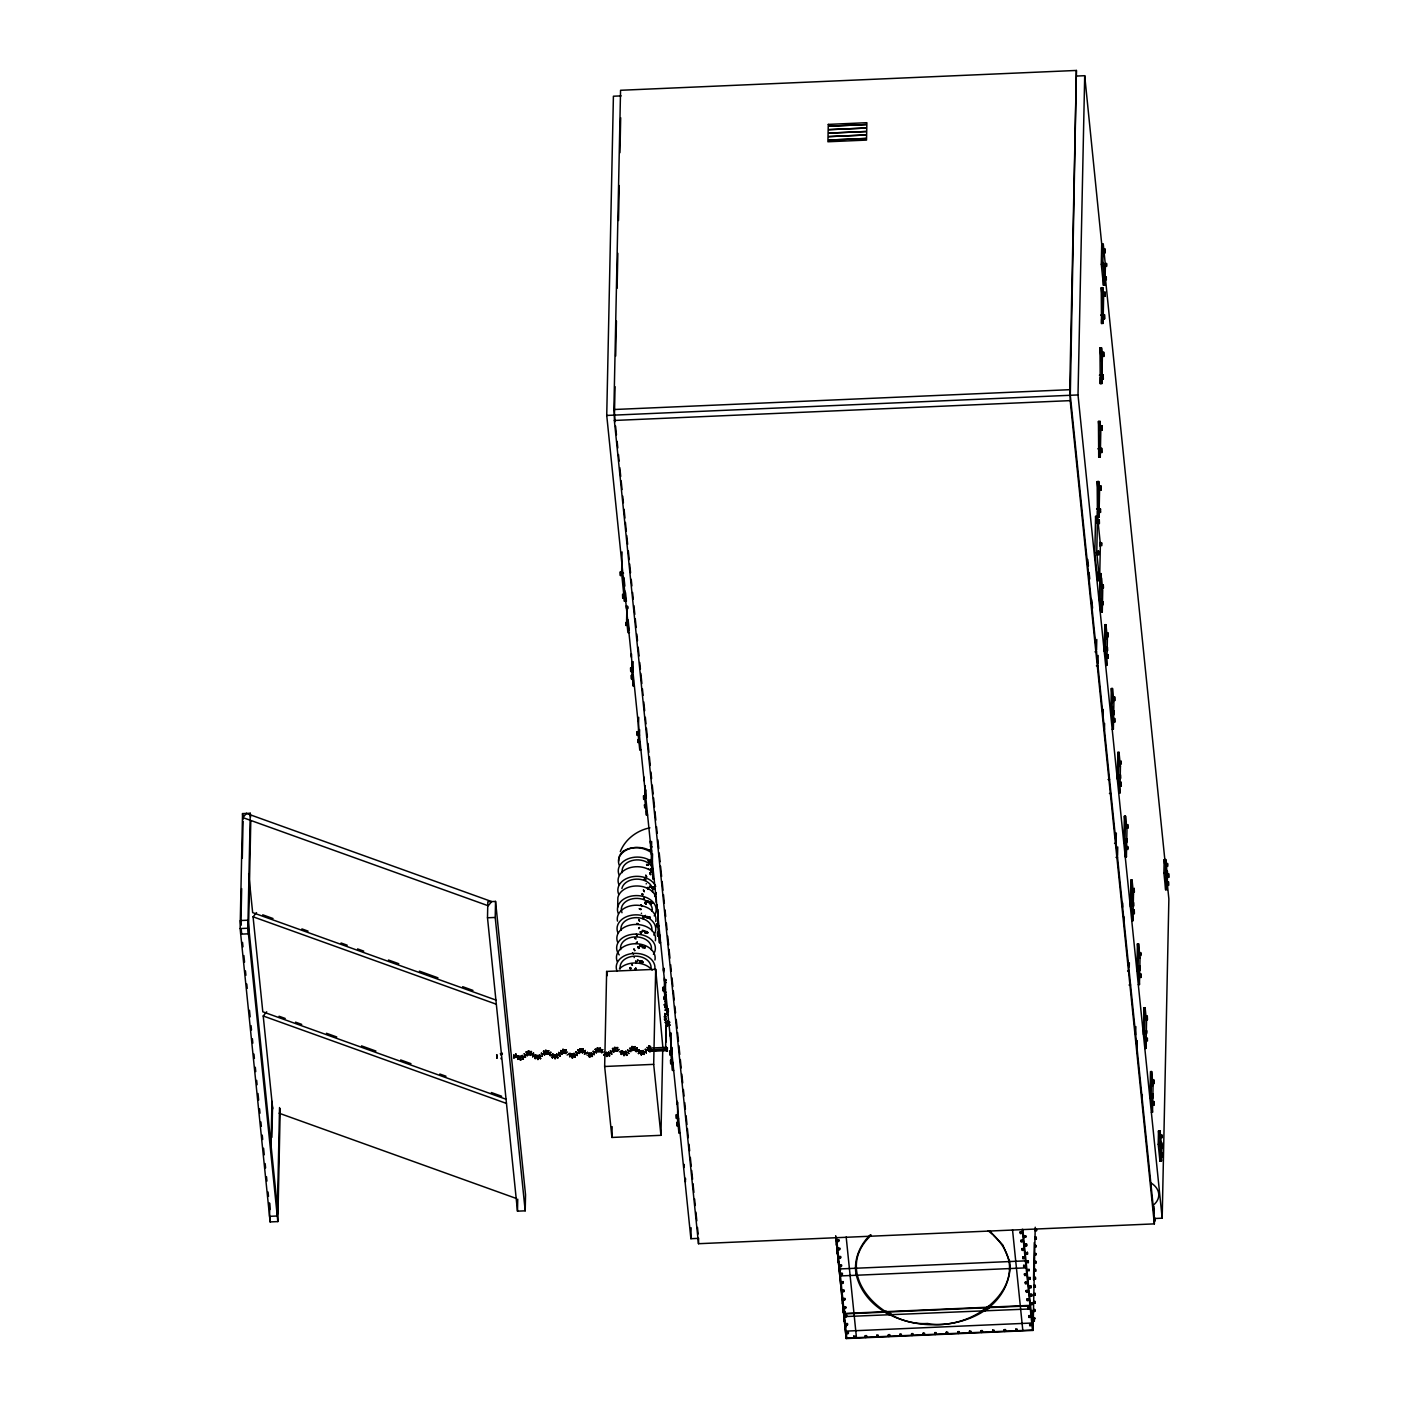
<?xml version="1.0" encoding="UTF-8"?>
<svg xmlns="http://www.w3.org/2000/svg" width="1409" height="1409" viewBox="0 0 1409 1409"><rect width="100%" height="100%" fill="white"/><g stroke="black" fill="none" stroke-linecap="round" stroke-linejoin="round"><path stroke-width="1.5" d="M622.038 573.216C621.792 571.103 621.968 577.038 621.933 572.67M624.328 596.729L624.257 595.338M627.428 625.032L627.269 622.355L627.375 623.5M627.586 606.557L627.692 608.776M645.287 798.11L645.216 796.701M1099.002 487.127L1099.267 489.716M1101.803 353.448L1101.838 354.733M1101.75 602.858C1101.503 600.463 1101.75 606.504 1101.662 602.312M1103.634 251.612L1103.546 250.009M1104.991 264.17C1105.079 268.626 1104.621 260.859 1105.079 264.522M1138.56 968.793L1138.472 967.19M1161.315 1145.993L1161.315 1146.979M1167.004 884.253L1166.899 882.65M855.932 1273.384C853.731 1259.065 860.142 1244.517 870.445 1234.724M993.204 1235.024C1040.159 1278.844 975.909 1332.632 927.457 1323.474C883.531 1326.679 829.69 1273.93 871.238 1235.147M1010.235 1266.339C1005.92 1341.738 872.206 1344.151 855.967 1273.701M666.105 1023.022L668.025 1022.934L666.105 1023.022L665.629 1048.243L667.549 1048.155L665.858 1048.631M666.017 1042.061L666.334 1025.259L668.253 1025.171L666.334 1025.259M280.215 1108.795L277.837 1221.585L270.123 1221.92L240.129 928.566L242.542 813.592L250.256 813.257L250.643 816.973M240.798 929.817L240.71 934.149L248.424 933.815L250.784 821.007M240.886 925.466L241.661 888.586M242.295 858.222L243.07 821.341M277.837 1221.585L247.861 928.232L250.256 813.257M269.823 1203.321L269.559 1216.337L277.274 1216.002L279.546 1107.544M271.004 1146.926L271.955 1101.362M270.123 1221.92L270.211 1217.587M271.902 1137.327L272.536 1106.963M487.496 917.787L487.831 901.76L495.545 901.408L525.539 1194.779L525.205 1210.824L517.49 1211.159L487.496 917.787L495.211 917.453L495.545 901.408M517.49 1211.159L517.737 1199.129M1166.846 879.251L1168.871 898.942L1162.178 1218.186L1154.464 1218.521L1154.341 1223.875L698.494 1243.707L698.617 1238.352L690.886 1238.705L606.733 415.444L613.408 96.217L621.14 95.882M615.117 421.678L613.884 409.526L620.559 90.282L1076.406 70.45L1070.188 400.632L1154.341 1223.875M698.494 1243.707L614.342 420.463L615.046 386.682M615.68 356.072L616.42 321.093M617.107 288.299L617.829 253.303M618.516 220.508L619.255 185.53M619.942 152.718L620.682 117.74M662.706 1051.079L660.944 1135.319L611.911 1137.45L604.655 1066.49L604.884 1055.693M604.972 1051.361L606.645 971.435L655.678 969.304L662.794 1046.746M625.526 592.625L626.406 601.256L624.469 601.326L621.616 573.287L622.056 551.941M611.911 1137.45L612.14 1126.654M617.67 907.29L617.882 897.656A19.356 13.984 1.2 0 1 639.915 886.155A19.356 13.984 1.2 0 1 656.136 902.253M624.469 601.326L624.698 590.653M629.436 632.5L627.903 632.571L626.618 619.995L626.882 607.138M634.385 685.901L633.222 685.954L631.796 671.987L632.007 661.702M633.169 661.649L632.94 671.934L631.796 671.987M633.222 685.954L633.346 679.79M640.901 749.747L639.739 749.799L638.312 735.833L638.7 717.322M639.598 729.615L639.475 735.78L638.312 735.833M639.739 749.799L639.915 741.574M647.576 814.983L646.414 815.036L644.706 798.269L644.952 785.94M646.027 789.991L645.868 798.234L644.706 798.269M646.414 815.036L646.502 810.932M654.093 878.829L652.948 878.881L651.222 862.114L651.663 841.543M652.561 853.836L652.385 862.061L651.222 862.114M652.948 878.881L653.072 872.717M660.944 1135.319L653.688 1064.359L655.678 969.304M660.627 942.674L659.465 942.727L657.756 925.96L658.109 909.51M659.465 942.727L659.641 934.502M664.22 970.502L664.255 968.353M667.162 1006.519L665.999 1006.572L664.291 989.805L664.502 979.519M665.664 979.466L665.435 989.752L664.291 989.805M673.678 1070.364L672.516 1070.417L670.807 1053.65L671.248 1033.079M672.093 1047.433L671.97 1053.597L670.807 1053.65M672.516 1070.417L672.692 1062.175M680.071 1132.801L678.909 1132.854L677.482 1118.887L677.817 1102.437M678.909 1132.854L678.997 1128.75M690.886 1238.705L691.114 1227.767M844.66 1316.587L1030.314 1308.943M1035.228 1227.239L1033.079 1330.413L846.193 1338.55L835.907 1237.454M1032.885 1310.335L1032.462 1330.026L1022.177 1229.335M1033.519 1279.742L1034.294 1242.562M1154.816 1217.975L1154.746 1221.321L1069.73 389.694L1076.406 70.45M1162.178 1218.186L1078.008 394.943L1084.701 75.699L1076.987 76.033M1094.828 552.68L1095.586 516.399L1097.523 516.328L1100.376 544.367L1099.619 580.649L1097.699 580.737L1094.828 552.68L1096.766 552.61L1097.593 511.009M1101.292 264.293L1101.715 244.233L1103.265 244.18L1105.396 265.121L1104.991 285.182L1103.441 285.252L1101.292 264.293L1102.842 264.223L1103.265 244.18M1097.893 496.267L1098.034 489.962L1099.584 489.892L1099.002 517.262L1097.452 517.332L1097.171 481.579L1098.721 481.508L1099.372 487.796M1099.302 429.798L1100.834 429.727L1100.27 457.115L1098.721 457.168L1098.439 421.414L1099.989 421.344L1100.411 425.536M1100.746 360.475L1100.834 356.266L1102.384 356.213L1101.803 383.583L1100.253 383.653L1099.971 347.882L1101.521 347.829L1101.944 352.021M1102.102 296.119L1103.634 296.049L1103.071 323.418L1101.521 323.489L1101.239 287.735L1102.789 287.665L1103.212 291.857M1098.721 457.168L1098.809 452.958M1100.253 383.653L1100.394 377.33M1101.521 323.489L1101.609 319.279M1099.002 517.262L1098.721 481.508M1100.27 457.115L1099.989 421.344M1101.803 383.583L1101.521 347.829M1103.071 323.418L1102.789 287.665M1103.441 285.252L1103.652 275.231M1097.699 580.737L1097.875 572.195M1096.554 649.708L1096.783 639.422M1097.981 663.674L1098.157 655.449M1099.443 599.424L1099.883 577.989L1101.433 577.919L1102.719 590.494L1102.278 611.929L1100.728 611.999L1099.443 599.424L1100.993 599.353L1101.433 577.919M1100.728 611.999L1100.957 601.273M1103.036 715.613L1103.177 709.432M1104.797 624.698L1104.233 651.434L1105.396 651.381L1105.959 624.645L1104.797 624.698L1105.607 632.676M1104.48 729.58L1104.603 723.398M1105.66 665.4L1106.822 665.347L1107.386 638.612L1105.959 624.645M1111.331 688.525L1110.768 715.279L1111.93 715.226L1112.476 688.49L1111.331 688.525L1112.758 702.51M1112.406 718.96L1112.67 706.613M1112.194 729.246L1113.357 729.193L1113.903 702.457L1112.476 688.49M1117.848 752.371L1117.284 779.107L1118.447 779.071L1119.01 752.318L1117.848 752.371L1118.253 756.369M1116.139 841.243L1116.315 833.001M1117.566 855.21L1117.742 846.985M1118.711 793.091L1119.873 793.038L1120.437 766.302L1119.01 752.318M1124.382 816.216L1123.818 842.952L1124.981 842.899L1125.527 816.163L1124.382 816.216L1125.192 824.195M1122.621 907.132L1122.709 903.028M1125.368 850.754L1125.245 856.919L1126.407 856.883L1126.971 830.13L1125.527 816.163M1124.047 921.099L1124.135 916.995M1129.243 966.856L1129.331 962.752M1130.899 880.061L1130.353 906.797L1131.497 906.744L1132.061 880.009L1130.899 880.061L1132.114 904.314M1131.779 920.764L1132.924 920.711L1133.488 893.975L1132.061 880.009M1135.672 1034.822L1135.848 1026.597M1137.433 943.907L1136.869 970.642L1138.032 970.59L1138.595 943.854L1137.433 943.907L1138.049 949.895M1137.098 1048.789L1137.274 1040.564M1138.296 984.609L1139.458 984.556L1140.022 957.821L1138.595 943.854M1142.206 1098.668L1142.294 1094.546M1143.967 1007.752L1143.404 1034.488L1144.548 1034.435L1145.112 1007.699L1143.967 1007.752L1144.777 1015.73M1145.006 1040.229L1144.83 1048.455L1145.993 1048.402L1146.539 1021.666L1145.112 1007.699M1151.083 1098.28L1151.646 1071.544L1150.484 1071.597L1149.92 1098.333L1151.083 1098.28L1152.509 1112.247L1151.347 1112.3M1152.509 1112.247L1153.073 1085.511L1151.646 1071.544M1153.883 1212.938L1154.024 1206.421M1154.182 1213.272L1154.288 1208.94M1158.216 1144.337L1158.497 1130.969L1160.047 1130.899L1161.756 1147.666L1161.474 1161.034L1159.942 1161.104L1158.216 1144.337L1159.766 1144.267L1160.047 1130.899M1163.904 872.964L1164.186 859.596L1165.736 859.525L1167.445 876.292L1167.163 889.66L1165.613 889.731L1163.904 872.964L1165.454 872.893L1165.736 859.525M1159.942 1161.104L1160.171 1149.638M1165.613 889.731L1165.859 878.265M585.492 1052.787L584.964 1053.633M632.94 676.003L633.152 678.504M651.645 860.335L651.663 861.621M652.578 869.159L652.666 871.414M672.163 1060.695L672.252 1062.932M677.852 1115.47L678.064 1117.865M1103.212 263.254L1103.406 265.755M1103.071 293.072L1103.088 294.587M1100.27 426.751L1100.288 428.266M1097.664 520.766L1097.77 522.898M1099.319 574.432L1099.425 576.563M1105.783 647.841L1105.977 650.359M1106.699 657.351L1106.558 654.674L1106.752 657.897M1118.887 775.672L1118.94 778.49M1126.284 848.887L1126.231 847.496M1139.176 974.605L1139.317 976.86L1139.176 975.715M1145.693 1016.893L1145.781 1019.13M1145.711 1038.451L1145.852 1040.599M1151.47 1094.74L1151.664 1097.259M1166.071 865.848L1166.036 864.439M1160.241 1135.249L1160.452 1137.767M649.549 1047.979L649.655 1049.899L666.668 1048.895L666.58 1047.345L649.602 1048.085M664.643 1049.564L649.76 1051.008M666.88 1050.603L649.901 1051.343M666.58 1047.345L666.633 1049.159M666.809 1049.582L666.862 1051.396M500.952 1058.775L501.34 1057.683M638.7 732.31L638.911 734.811M658.197 924.075L658.39 926.576M671.283 1051.766L671.353 1054.725M1104.638 277.221L1104.726 279.458M1101.979 585.668L1102.067 588.134L1101.979 585.07M1106.541 633.839L1106.629 636.075M1033.449 1311.268C1033.378 1315.795 1033.695 1306.583 1033.59 1311.11M1126.108 825.375L1126.214 827.611M1132.026 905.371L1131.991 903.785M1165.754 871.907L1165.859 874.144M1151.611 1096.889L1151.488 1094.036M1161.157 1153.901L1161.368 1156.402M1161.245 1156.137L1161.175 1153.178M518.706 1057.86L517.772 1059.374L517.808 1058.247M520.097 1058.952L520.414 1060.255L520.661 1058.388M635.582 968.74L635.794 967.807L635.6 969.727M535.068 1057.419L535.015 1058.529L535.966 1057.049M668.06 1011.239L668.201 1010.288M554.406 1055.2L554.635 1056.486L554.97 1054.654M554.635 1057.437L554.864 1058.723L555.199 1056.873M581.406 1051.378L580.561 1052.664L580.931 1050.762M583.467 1051.66L582.621 1052.946L582.991 1051.061M569.588 1055.764L569.8 1057.032L570.169 1055.218M622.091 575.048L621.845 574.115M624.381 597.522L624.187 594.299L624.346 595.672M626.301 605.782L626.459 608.459M631.479 657.475L631.391 653.811L631.338 656.101M632.958 675.298L633.028 678.24M638.013 721.32L637.907 717.657L638.048 719.03M638.717 731.588L638.788 734.547M639.668 742.349L639.439 741.433M644.072 780.692L643.983 777.028L643.931 779.318M644.987 789.639L644.899 785.958L644.846 788.247M645.34 798.885L645.146 795.662L645.287 797.054M644.688 807.903L644.512 804.68L644.653 806.054M646.062 804.609L646.027 806.899M650.606 844.537L650.518 840.874L650.465 843.163M651.522 853.484L651.416 849.803L651.381 852.093M650.306 862.801L650.113 859.578L650.253 860.969M651.68 859.508L651.627 861.797M652.596 868.455L652.79 871.678M657.122 908.382L657.034 904.701L657.175 906.093M658.038 917.329L657.95 913.648L657.897 915.938M658.214 923.353L658.285 926.312M659.306 935.523L659.077 934.59M663.657 972.228L663.569 968.547L663.516 970.836M664.572 981.175L664.379 977.952M664.925 990.421L664.678 989.488M670.191 1036.073L670.226 1033.783M671.089 1045.002L671.001 1041.339L670.948 1043.629M672.181 1059.973L672.357 1063.196M677.165 1104.374L677.218 1102.085M677.888 1114.642L677.958 1117.601M684.122 1167.497L683.929 1164.274L684.069 1165.666M1103.687 252.387L1103.511 249.164L1103.652 250.555M1103.229 262.532L1103.3 265.491M1104.885 266.142L1104.92 263.853M1105.114 266.354L1104.744 264.769M1104.656 276.516L1104.832 279.722M1103.106 292.121L1103.317 295.872M1102.736 318.98L1102.631 314.683L1102.648 317.483M1101.838 352.268L1102.067 356.037M1101.486 379.127L1101.38 374.847L1101.539 376.45M1100.306 425.8L1100.517 429.551M1099.936 452.659L1099.83 448.361L1099.777 451.039M1099.038 485.964L1098.985 488.641M1097.699 519.956L1097.787 523.62M1097.135 554.829L1097.047 551.148L1097.188 552.539M1099.337 573.622L1099.302 575.911M1101.803 604.391L1101.591 603.616M1106.558 633.134L1106.734 636.357M1105.801 647.136L1105.871 650.095M1126.126 824.652L1126.319 827.876M1126.337 849.433L1126.143 846.21L1126.284 847.584M1132.096 905.723L1131.903 902.5L1132.043 903.891M1138.613 969.568L1138.437 966.345L1138.578 967.736M1139.194 973.901L1139.3 977.564L1139.159 976.19M1165.947 863.171L1166.141 866.394M1165.771 871.185L1165.736 873.474M1145.711 1016.188L1145.904 1019.411M1145.728 1037.729L1145.922 1040.952M1160.259 1134.544L1160.329 1137.503M1161.756 1146.169L1161.65 1142.505L1161.615 1144.795M567.105 1055.077L568.179 1054.319M634.755 968.758L636.163 969.251M604.496 1054.319L603.933 1055.147L605.007 1053.738M647.189 1049.564L647.753 1050.286M648.122 1048.613L647.559 1047.891M606.416 1055.147L606.539 1056.38L606.997 1054.601M546.886 1052.875L545.987 1054.108L546.463 1052.241M623.447 1052.136L623.535 1053.351L624.028 1051.59M623.676 1054.372L623.764 1055.588L624.257 1053.826M501.076 1055.094L500.406 1053.527L501.023 1054.566M642.786 947.729L642.31 945.879L642.345 947.482L644.512 947.359M650.676 874.284L650.271 873.492M667.126 1023.304L667.179 1024.836M667.214 1024.59L667.672 1020.821L666.95 1022.599M645.34 916.924L645.428 915.374L644.67 917.153M647.753 917.805L648.704 918.245L648.792 916.695M668.183 1010.746L668.553 1011.098M651.486 847.179L650.571 845.787L651.486 847.179L650.571 846.915L650.482 845.999L651.909 846.809M620.295 851.6C625.173 839.306 637.027 830.341 649.901 827.823M629.946 1050.216L630.809 1051.713L630.915 1050.498M630.897 1049.177L630.334 1048.525M629.013 1053.509L627.886 1052.206L628.625 1053.545M556.678 1056.944L557.594 1056.539L556.978 1057.86M665.664 996.867L665.717 999.087M590.952 1053.298L591.903 1052.946L591.199 1054.231M610.643 1052.858L611.735 1054.161L610.555 1052.805M612.704 1050.867L613.866 1052.065M535.42 1057.613L535.35 1058.723L535.631 1056.856M550.426 1055.059L550.285 1055.905M648.545 869.106L648.827 868.966M646.132 883.848L646.414 883.725M650.007 886.684L649.426 887.353M641.324 913.349L641.571 913.208M644.917 916.326L645.163 916.202M617.846 1050.321L616.737 1051.149L617.899 1049.635M634.103 957.592L634.332 957.451M637.907 960.462L637.308 961.132M619.52 1051.695L619.414 1051.907M576.158 1054.126L577.214 1055.482L576.034 1054.126M583.291 1051.959L582.199 1052.734L583.414 1051.273M585.457 1053.456L584.365 1054.231L585.563 1052.77M506.025 1099.231L262.796 1011.803L253.074 916.801L256.544 912.609M272.712 1108.83L263.219 1015.995L266.688 1011.803M619.291 1049.458L619.185 1049.67M560.958 1052.822L561.698 1054.408L561.927 1053.122M604.267 1052.1L604.214 1052.329M651.539 853.678L651.451 854.558M548.735 1053.597L547.678 1054.337L548.911 1052.91M587.236 1055.147L587.218 1055.411M543.715 1053.474L544.42 1055.077L544.684 1053.773M567.457 1051.977L567.51 1052.259M569.993 1056.257L570.486 1055.394M664.044 1005.04L665.629 1004.599M650.571 1048.895L648.633 1048.983L650.518 1049.018M524.43 1056.028L525.557 1057.384L524.254 1056.098M641.94 894.275L642.856 894.046M634.755 938.5L635.67 938.288M647.471 1049.353L648.457 1050.709M648.228 1048.472L646.854 1047.468L647.929 1047.627M630.228 1050.004L630.475 1050.955M630.968 1049.124L629.594 1048.137L630.686 1048.261M612.968 1050.656L613.531 1052.382L613.672 1051.149M615.733 1048.525L614.342 1047.521L615.451 1047.644M614.993 1049.388L614.623 1050.621L615.786 1050.85M615.962 1050.744L614.852 1050.621L615.398 1049.3M578.095 1052.312L579.258 1053.509L578.5 1051.959M580.508 1050.815L581.424 1052.206M581.195 1049.969L579.839 1048.965L580.966 1049.089M561.258 1052.611L561.98 1054.196L561.61 1053.351M668.271 1022.194L669.627 1022.106M544.015 1053.263L544.702 1054.865L544.367 1054.002M546.023 1052.276L546.428 1054.091L546.692 1052.787M641.799 893.975L642.803 895.138L642.715 894.222M634.631 938.2L636.023 939.046M666.404 1009.83L665.207 1010.288L666.721 1009.179M666.175 1022.053L664.978 1022.529L666.492 1021.402M516.645 1057.437L515.289 1056.415L516.627 1056.468M634.666 1048.631L634.473 1050.55M615.557 1048.613L614.518 1047.415L615.68 1047.662M617.6 1048.754L616.578 1047.556L617.723 1047.803M617.441 1049.441L616.666 1050.744L617.829 1050.991M643.208 930.345L642.169 931.631M598.156 1050.022L597.856 1051.924M600.216 1050.233L599.406 1051.537L600.551 1051.801M580.984 1050.092L580.032 1048.86L581.177 1049.141M648.052 900.827L647.013 902.112M623.306 851.23C631.426 845.858 642.293 846.791 650.306 851.899M565.766 1051.871L564.886 1053.139L565.995 1053.439M646.608 916.678L648.087 916.872L647.171 918.228M648.739 916.977L650.218 917.171L648.616 917.928M548.524 1052.699L547.625 1053.932L548.717 1054.267M664.766 1015.889L665.981 1016.999M664.995 1003.648L666.087 1004.018M666.686 1009.601L665.101 1010.024L666.844 1009.425M666.087 980.136L665.207 980.435M665.752 982.337L665.435 982.672M665.858 992.359L664.273 992.799L665.999 992.2M665.524 994.56L664.502 995.036L666.087 994.595M666.122 995.089L665.823 995.423M652.931 887.388L653.547 888.709L652.561 888.269M668.588 1022.001L669.786 1022.37M667.901 1008.58L667.179 1010.359M650.571 1051.378L648.862 1051.22L650.799 1051.132M664.819 1016.805L664.52 1017.139M665.77 1018.901L664.749 1019.359M666.598 1021.666L665.594 1022.124M635.142 1048.807L634.561 1050.286M617.67 1047.398L617.036 1048.86M600.657 1050.445L599.97 1051.889M856.32 1275.656L857.271 1275.55M1008.58 1261.249L1009.531 1261.143L1010.218 1266.18M566.154 1052.083L565.396 1053.509M1100.658 315.105L1102.208 315.035M1099.407 375.27L1100.94 375.199M613.884 409.526L1069.73 389.694M606.733 415.444L1078.008 394.943M614.342 420.463L1070.188 400.632M1097.858 448.802L1099.407 448.731M1096.607 508.948L1098.139 508.878M621.616 573.287L623.535 573.199M626.618 619.995L628.15 619.942L629.224 630.404M1106.224 638.664L1107.386 638.612M1094.969 651.839L1096.519 651.768M1096.396 665.805L1097.946 665.735M1119.274 766.337L1120.437 766.302M1108.02 779.512L1109.57 779.441M1109.447 793.478L1110.996 793.426M1114.554 843.357L1116.104 843.287M1115.981 857.324L1117.531 857.253M240.129 928.566L247.861 928.232M1132.325 894.028L1133.488 893.975M657.756 925.96L658.919 925.907M1138.859 957.873L1140.022 957.821M1127.605 971.048L1129.155 970.977M1129.032 985.014L1130.582 984.944M604.655 1066.49L653.688 1064.359M1151.91 1085.564L1153.073 1085.511M677.482 1118.887L678.645 1118.834M839.746 1268.945L1025.4 1260.861M840.451 1275.938L1026.104 1267.853M844.29 1313.47L1029.944 1305.386M1029.997 1305.844L844.343 1313.91L844.414 1310.529M846.087 1331.118L1031.758 1323.033M846.193 1338.127L1033.079 1329.99M522.123 1057.912L523.426 1059.216L522.492 1058.564M573.886 1055.834L575.171 1057.19L574.15 1056.503M1009.372 1268.945L1010.341 1268.945M855.51 1267.853L856.478 1267.853M590.917 1052.893L592.185 1054.267L591.146 1053.58M594.175 1054.83C593.154 1051.907 594.263 1055.588 594.034 1054.038M591.146 1055.13L592.414 1056.503L591.375 1055.817M642.927 1052.999L644.142 1054.46L643.05 1053.685M664.608 1016.153L665.805 1016.523M664.854 992.359L665.788 992.57M665.083 994.578L666.017 994.807M665.259 1001.764L666.193 1001.993M664.854 1006.819L665.418 1007.118M665.101 980.118L666.017 980.347M665.33 982.355L665.876 982.654M668.289 1008.914L667.214 1010.13M652.966 887.124L654.163 888.269L652.596 888.762A15.481 11.202 1.2 0 1 652.526 892.161M665.541 1019.271L664.255 1019.13M649.144 916.625L650.342 917.787L648.774 918.245M647.77 918.281L649.073 916.889M644.389 946.161L644.899 948.028L642.927 947.341M262.726 914.828L273.029 918.527M301.896 928.901L308.078 931.138M341.048 942.991L347.23 945.21M357.551 948.909L363.733 951.128M388.461 960.022L398.765 963.721M419.389 971.136L437.935 977.811M462.663 986.687L472.966 990.404M495.88 1000.038L252.651 912.609L248.671 873.756M253.074 916.801L496.303 1004.23M279.052 1016.241L285.234 1018.46M295.538 1022.159L301.72 1024.396M326.465 1033.273L336.769 1036.989M361.497 1045.883L375.921 1051.061M400.667 1059.955L410.97 1063.654M439.819 1074.028L446.019 1076.247M491.354 1092.556L501.674 1096.255M263.219 1015.995L506.447 1103.423M279.123 1113.216L516.152 1198.407M519.956 1056.186L520.925 1057.314L520.062 1057.754M522.422 1057.666L523.391 1058.793L522.528 1059.233M520.185 1058.423L520.89 1060.22L519.939 1059.092M539.7 1056.979L540.351 1058.793L539.418 1057.648M554.741 1056.873L555.34 1058.723L554.424 1057.543M502.308 1053.104L502.273 1054.372M574.256 1055.588L575.136 1056.785L574.203 1057.173M591.533 1054.883L592.379 1056.098L591.428 1056.468M608.811 1054.179L609.252 1056.063L608.441 1054.83M665.823 1004.952L664.255 1004.652M623.835 1053.773L624.205 1055.658L623.43 1054.39M647.048 916.343L647.101 917.946M643.367 1052.77L644.107 1054.038L643.103 1054.355M667.69 1022.441L666.334 1022.547L667.162 1023.938M669.134 1023.903L669.962 1025.294L668.606 1025.4M665.858 1001.781L664.766 1001.412L665.981 1002.539M598.438 1050.603L597.31 1050.48L598.261 1051.854M546.463 1050.55L545.318 1050.445L546.199 1051.854M988.202 1230.761L992.412 1234.284M989.787 1230.99L1002.803 1245.01L1009.531 1261.143M520.432 1056.151L519.762 1057.648M518.371 1057.683L517.684 1059.181M644.776 946.144L645.322 947.676L643.843 947.482M645.498 1049.899L645.445 1050.057M645.727 1052.118L645.674 1052.294M604.69 1053.545L603.897 1054.989M524.624 1056.75L525.081 1056.556M541.849 1056.098C542.888 1055.957 541.408 1056.204 542.324 1055.922M576.316 1054.795L577.32 1055.482L576.792 1054.654M610.766 1053.492L611.823 1054.214L611.259 1053.404M546.657 1050.638L545.565 1050.304L545.759 1051.889M669.592 1023.973L669.645 1025.505L668.447 1025.118M516.434 1056.169L515.412 1057.49M650.553 886.525L649.567 886.085L649.514 887.635M648.14 901.284L647.171 900.827L647.083 902.394M627.692 608.212L627.533 606.099M627.34 624.856L627.181 622.725M643.297 930.803L642.345 930.345L642.24 931.913M638.453 960.322L637.52 959.864L637.414 961.414M649.778 1050.216L649.848 1052.03M1113.145 721.355L1113.092 719.206L1113.216 720.686M1118.922 777.768L1118.852 774.827L1118.993 776.2M1139.229 953.189L1139.317 954.509M1160.135 1143.421L1160.171 1145.517M671.318 1053.862L671.265 1051.044L671.406 1052.417M1106.629 264.452C1106.118 260.031 1106.963 269.788 1106.452 265.368M1167.656 864.474C1167.128 860.054 1167.973 869.811 1167.462 865.39M1106.347 277.82C1105.836 273.399 1106.681 283.156 1106.171 278.735M1084.701 75.699L1102.578 252.616M1104.18 266.195L1165.278 863.911M1167.004 883.196L1166.863 881.805L1166.811 884.095M1164.186 859.596L1164.609 863.787M1165.454 872.893L1167.163 889.66M1102.842 264.223L1104.991 285.182M1101.239 287.735L1101.873 294.023M1099.971 347.882L1100.834 356.266M1098.439 421.414L1099.073 427.702M1100.552 510.058C1099.953 504.898 1100.94 516.293 1100.341 511.115M1097.171 481.579L1098.034 489.962M1098.738 510.146L1098.58 508.526L1098.509 511.203M1101.697 543.733C1101.186 539.312 1102.032 549.07 1101.503 544.631M1161.967 1135.865C1161.456 1131.427 1162.284 1141.202 1161.773 1136.764M1163.059 1146.486C1162.531 1142.047 1163.376 1151.822 1162.865 1147.384M1121.317 762.128C1120.789 757.707 1121.634 767.465 1121.124 763.044M1140.885 953.664C1140.374 949.226 1141.22 959.001 1140.709 954.562M1160.241 1143.949L1160.1 1142.576L1160.188 1146.239M1158.497 1130.969L1158.92 1135.161M1095.586 516.399L1096.255 522.88M1159.766 1144.267L1161.474 1161.034M1113.216 698.353L1113.075 696.979L1113.18 700.643L1113.075 697.649L1113.216 699.128M1132.801 889.889L1132.66 888.498L1132.748 892.179L1132.66 889.185L1132.783 890.664M1127.077 839.975C1126.566 835.555 1127.411 845.312 1126.883 840.891M1127.852 847.531C1127.341 843.093 1128.186 852.868 1127.658 848.429M1146.662 1031.511C1146.151 1027.091 1146.996 1036.848 1146.468 1032.41M1147.437 1039.049C1146.908 1034.629 1147.754 1044.386 1147.243 1039.965M1099.883 577.989L1100.746 586.373M1096.766 552.61L1099.619 580.649M1100.993 599.353L1102.278 611.929M1113.233 719.911L1113.092 718.52L1113.18 722.201M1105.396 651.381L1106.822 665.347M1111.93 715.226L1113.357 729.193M1118.447 779.071L1119.873 793.038M1124.981 842.899L1126.407 856.883M1131.497 906.744L1132.924 920.711M1138.032 970.59L1139.458 984.556M1144.548 1034.435L1145.993 1048.402M1087.766 559.496L1088.435 565.978M1089.087 572.441L1089.756 578.923M1091.728 599.758L1092.574 608.142M1022.793 1229.317L1033.079 1330.413M1012.525 1229.758L1022.811 1330.431M846.175 1236.996L856.461 1337.687M836.523 1237.419L846.809 1338.092M835.678 1235.693L846.193 1338.55M615.574 426.064L616.455 434.817M617.124 441.387L617.811 447.956M618.481 454.526L619.15 461.095M619.819 467.665L620.717 476.418M621.158 480.804L622.056 489.557M622.725 496.127L623.394 502.696M624.064 509.265L624.962 518.019M625.42 522.404L626.318 531.158M626.758 535.543L627.657 544.297M628.326 550.866L629.224 559.62M629.664 564.005L630.563 572.759M631.232 579.328L631.901 585.897M632.571 592.467L633.257 599.036M633.927 605.606L634.825 614.359M635.265 618.727L636.163 627.498M636.833 634.068L637.502 640.637M638.171 647.207L639.07 655.96M639.739 662.529L640.408 669.099M640.866 673.467L641.888 683.576M642.434 688.807L643.103 695.359M643.772 701.929L644.67 710.7M645.34 717.269L646.009 723.839M646.449 728.206L647.347 736.96M648.017 743.424L648.915 752.3M649.373 756.668L650.253 765.439M650.94 771.991L651.61 778.561M652.279 785.13L653.177 793.901M653.582 797.881L654.516 807.04M654.956 811.408L655.854 820.161M656.524 826.731L657.193 833.3M657.88 839.87L658.76 848.641M659.218 853.009L660.116 861.762M660.557 866.148L661.614 876.398M662.124 881.47L663.023 890.224M663.463 894.609L664.361 903.363M665.03 909.932L665.7 916.502M666.387 923.071L667.056 929.764M667.707 936.052L668.623 944.963M669.064 949.349L669.962 958.102M670.631 964.672L671.3 971.241M671.97 977.811L672.868 986.564M673.326 990.95L674.224 999.897M674.876 1006.273L675.563 1012.842M676.232 1019.411L677.13 1028.165M677.57 1032.55L678.469 1041.304M678.909 1045.689L679.807 1054.443M680.336 1059.55L681.181 1067.934M681.815 1074.151L682.713 1082.905M683.383 1089.474L684.069 1096.043M684.739 1102.613L685.408 1109.182M686.077 1115.752L686.976 1124.505M687.381 1128.486L688.314 1137.644M688.983 1144.214L689.653 1150.783M690.322 1157.353L691.22 1166.106M691.678 1170.492L692.576 1179.245M693.017 1183.63L693.915 1192.384M694.584 1198.953L695.253 1205.523M695.923 1212.092L696.821 1220.846M697.49 1227.415L698.159 1233.985M623.976 577.514L624.856 586.144M685.496 1179.632L685.355 1178.241L685.443 1181.922M665.788 997.519L665.647 996.145L665.735 999.809M638.066 740.588C637.555 736.167 638.4 745.925 637.872 741.486M656.788 924.815C656.277 920.376 657.105 930.134 656.594 925.713M664.22 997.59C663.709 993.169 664.555 1002.926 664.044 998.505M606.645 971.435L607.085 975.732M495.211 917.453L525.205 1210.824M242.542 813.592L243.105 819.175M278.013 1213.572L248.019 920.2L240.305 920.535L240.745 924.92M241.203 929.288L241.643 933.674M242.542 942.427L242.982 946.813M243.88 955.566L244.55 962.136M245.448 970.889L245.906 975.275M246.786 984.028L247.244 988.414M249.481 1010.306L250.15 1016.875M251.049 1025.629L251.489 1029.997M252.387 1038.768L252.827 1043.136M253.955 1054.091L254.395 1058.458M255.293 1067.229L255.751 1071.597M256.649 1080.351L257.09 1084.736M257.988 1093.49L258.657 1100.059M259.555 1108.813L259.996 1113.198M260.894 1121.951L261.334 1126.337M262.233 1135.09L262.69 1139.476M263.571 1148.229L264.258 1154.799M265.139 1163.552L265.596 1167.938M266.495 1176.691L266.935 1181.059M268.062 1192.014L268.503 1196.4M269.172 1202.951L269.841 1209.521M1161.403 1146.204L1161.439 1148.846L1161.492 1146.539M1034.664 1318.419C1034.47 1315.548 1034.787 1321.272 1034.541 1318.384M842.652 1303.431C842.476 1300.542 842.776 1306.266 842.529 1303.378M840.944 1286.664C840.68 1283.775 841.067 1289.499 840.821 1286.611M839.218 1269.896C838.971 1267.008 839.359 1272.732 839.112 1269.861M1098.562 510.991L1098.562 509.318L1098.544 510.639M1097.171 553.015C1096.889 549.704 1097.329 556.414 1097.012 552.962M1161.474 1147.032L1161.456 1148.124L1161.245 1145.623M1112.441 712.848C1112.406 716.248 1112.353 709.396 1112.3 712.795M1167.18 875.165L1167.128 877.455L1166.934 874.232M676.972 1101.169L677.024 1103M669.997 1032.85L670.05 1034.682M1036.496 1230.198C1036.496 1232.981 1036.39 1227.362 1036.39 1230.145M1036.161 1246.243C1036.143 1249.026 1036.055 1243.407 1036.055 1246.19M1036.002 1254.257C1035.985 1257.039 1035.897 1251.421 1035.879 1254.221M1035.351 1230.251C1035.333 1233.034 1035.245 1227.415 1035.228 1230.198M1034.505 1270.354C1034.488 1273.137 1034.4 1267.519 1034.382 1270.302M1033.995 1294.413C1033.942 1297.196 1033.977 1291.595 1033.889 1294.378M1029.222 1270.055C1029.204 1272.838 1029.116 1267.219 1029.098 1270.002M1028.059 1270.108C1028.006 1272.873 1028.024 1267.272 1027.936 1270.055M1026.351 1253.341C1026.333 1256.124 1026.245 1250.505 1026.228 1253.288M1025.787 1236.521C1025.734 1239.304 1025.752 1233.703 1025.664 1236.486M845.523 1326.662C845.47 1329.444 845.488 1323.826 845.4 1326.609M845.224 1328.564C845.206 1331.364 845.118 1325.746 845.101 1328.528M844.66 1311.761C844.607 1314.544 844.643 1308.943 844.555 1311.709M513.669 1054.672L513.809 1055.024M497.042 1058L496.919 1057.648M619.326 865.373A19.356 13.984 1.2 0 1 627.234 849.627A19.356 13.984 1.2 0 1 650.482 850.983M618.727 860.969A19.409 13.843 9.2 0 1 623.306 851.23M619.115 875.007A19.356 13.984 1.2 0 1 626.142 859.684A19.356 13.984 1.2 0 1 648.527 859.631M622.302 872.594A15.481 11.202 1.2 0 1 634.173 860.124A15.481 11.202 1.2 0 1 652.42 867.926M656.347 892.619A19.356 13.984 1.2 0 1 654.621 896.6M618.71 894.257A19.356 13.984 1.2 0 1 631.531 876.891A19.356 13.984 1.2 0 1 655.713 886.402M618.921 884.623A19.356 13.984 1.2 0 1 626.846 868.877A19.356 13.984 1.2 0 1 650.077 870.234M621.897 888.498A15.481 11.202 1.2 0 1 636.075 879.146A15.481 11.202 1.2 0 1 652.015 887.177M618.304 913.508A19.356 13.984 1.2 0 1 638.277 895.648A19.356 13.984 1.2 0 1 654.234 915.85M622.003 912.733A15.481 11.202 1.2 0 1 628.115 900.228A15.481 11.202 1.2 0 1 646.484 900.932M648.175 902.095A15.481 11.202 1.2 0 1 652.12 911.412M617.899 932.758A19.356 13.984 1.2 0 1 637.872 914.899A19.356 13.984 1.2 0 1 653.829 935.1M617.477 921.099A19.356 13.984 1.2 0 1 636.621 905.212A19.356 13.984 1.2 0 1 655.731 921.504M621.105 930.363A15.481 11.202 1.2 0 1 636.41 917.646A15.481 11.202 1.2 0 1 651.715 930.662M619.238 954.915A19.356 13.984 1.2 0 1 635.3 934.097A19.356 13.984 1.2 0 1 653.424 954.369M617.706 942.392A19.356 13.984 1.2 0 1 634.772 924.498A19.356 13.984 1.2 0 1 655.344 940.754M620.7 949.613A15.481 11.202 1.2 0 1 636.005 936.897A15.481 11.202 1.2 0 1 651.31 949.93M617.107 971.277A19.356 13.984 1.2 0 1 634.173 953.382A19.356 13.984 1.2 0 1 654.727 969.639M617.301 961.643A19.356 13.984 1.2 0 1 634.367 943.748A19.356 13.984 1.2 0 1 654.938 960.005M620.295 968.864A15.481 11.202 1.2 0 1 635.6 956.147A15.481 11.202 1.2 0 1 650.905 969.181M619.414 968.916A19.356 13.984 1.2 0 1 652.173 970.149M1151.382 1183.19A21.294 15.393 1.2 0 1 1153.601 1204.924M1099.795 449.541L1099.936 451.866L1099.795 449.541M1099.953 543.416L1100.112 545.371L1099.989 542.412L1100.094 546.093L1099.953 543.416M1101.327 376.009L1101.486 378.334L1101.327 376.009M1119.574 761.811C1119.715 765.386 1119.856 762.903 1119.574 761.635M1119.75 784.813C1119.644 784.126 1119.415 780.833 1119.75 784.813M1125.509 841.103L1125.368 839.341L1125.509 841.103M1132.801 912.486L1132.677 910.725L1132.801 912.486M1144.918 1031.194C1145.077 1035.087 1145.2 1031.811 1144.918 1031.194M1152.21 1081.02C1152.527 1085.053 1152.122 1081.531 1152.298 1081.055M1152.386 1104.022L1152.245 1102.261L1152.386 1104.022M1166.987 874.778L1167.128 876.785L1167.004 874.602M633.786 1047.433L634.913 1046.588L633.786 1047.433M635.935 1048.789L637.044 1047.926L635.935 1048.789M636.163 1051.026L637.273 1050.163L636.163 1051.026M828.281 124.397L827.911 141.763L866.517 140.09L866.887 122.706L828.281 124.397M828.756 140.072L865.813 138.469L828.756 140.072M828.827 136.603L865.883 134.982L828.827 136.603M828.897 133.115L865.954 131.513L828.897 133.115M828.985 129.646L866.042 128.043L828.985 129.646M829.056 126.176L866.112 124.556L829.056 126.176M584.207 1051.854L585.263 1050.55L584.207 1051.977M586.479 1053.633L587.518 1052.329L586.479 1053.633M630.228 968.247C630.193 971.136 630.721 965.482 630.228 968.247M496.708 1054.636L496.813 1056.556L496.708 1054.636M513.915 1056.134L513.968 1058.053L513.915 1056.134M496.796 1057.983L497.183 1056.891L496.796 1057.983M631.76 1046.711L632.201 1048.261L632.94 1046.922L631.76 1046.711M631.989 1048.948L632.43 1050.498L633.169 1049.159L631.989 1048.948M633.803 1046.764L634.244 1048.314L634.983 1046.993L633.803 1046.764M599.318 1049.018L600.428 1048.208L599.318 1049.018M601.467 1050.462L602.576 1049.67L601.467 1050.462M601.696 1052.699L602.753 1051.942L601.696 1052.699M835.801 1237.049L835.801 1237.049M836.559 1243.76L836.629 1245.697L836.559 1243.76M837.404 1252.143L837.492 1254.08L837.404 1252.143M838.267 1260.527L838.355 1262.464L838.267 1260.527M840.275 1268.857L840.363 1270.795L840.275 1268.857M839.975 1277.294L840.063 1279.231L839.975 1277.294M841.701 1294.061L841.772 1295.981L841.701 1294.061M843.41 1310.828L843.498 1312.748L843.41 1310.828M844.273 1319.194L844.343 1321.131L844.273 1319.194M1024.537 1235.587L1024.607 1237.525L1024.537 1235.587M1025.382 1243.971L1025.47 1245.891L1025.382 1243.971M1026.545 1243.918L1026.633 1245.855L1026.545 1243.918M1027.408 1252.302L1027.478 1254.239L1027.408 1252.302M1027.108 1260.738L1027.179 1262.658L1027.108 1260.738M1028.253 1260.685L1028.341 1262.605L1028.253 1260.685M1028.817 1277.487L1028.887 1279.425L1028.817 1277.487M1029.979 1277.435L1030.049 1279.372L1029.979 1277.435M1035.069 1237.278L1035.157 1239.216L1035.069 1237.278M1029.662 1285.871L1029.75 1287.808L1029.662 1285.871M1034.91 1245.292L1034.981 1247.229L1034.91 1245.292M1036.231 1237.225L1036.32 1239.163L1036.231 1237.225M1030.824 1285.818L1030.912 1287.756L1030.824 1285.818M1034.734 1253.323L1034.822 1255.26L1034.734 1253.323M1030.525 1294.255L1030.613 1296.192L1030.525 1294.255M1034.576 1261.337L1034.646 1263.274L1034.576 1261.337M1031.687 1294.202L1031.758 1296.139L1031.687 1294.202M1035.738 1261.284L1035.809 1263.221L1035.738 1261.284M1031.388 1302.638L1031.458 1304.575L1031.388 1302.638M1034.241 1277.382L1034.312 1279.319L1034.241 1277.382M1035.562 1269.315L1035.65 1271.253L1035.562 1269.315M1034.065 1285.395L1034.153 1287.333L1034.065 1285.395M1032.55 1302.585L1032.621 1304.523L1032.55 1302.585M1035.386 1277.329L1035.474 1279.266L1035.386 1277.329M1032.233 1311.022L1032.321 1312.959L1032.233 1311.022M1035.228 1285.36L1035.316 1287.28L1035.228 1285.36M1033.73 1301.44L1033.819 1303.378L1033.73 1301.44M1035.051 1293.374L1035.139 1295.311L1035.051 1293.374M1033.096 1319.405L1033.184 1321.343L1033.096 1319.405M1034.893 1301.388L1034.963 1303.325L1034.893 1301.388M1033.396 1317.485L1033.484 1319.423L1033.396 1317.485M1034.717 1309.419L1034.805 1311.356L1034.717 1309.419M1034.259 1319.352L1034.329 1321.29L1034.259 1319.352M651.345 887.159L652.702 888.286L651.345 887.159M653.512 887.441L654.868 888.568L653.512 887.441M648.985 901.919L650.342 903.063L648.985 901.919M651.134 902.2L652.49 903.345L651.134 902.2M517.579 1056.01L517.543 1057.137L518.565 1055.817L517.896 1057.314L518.565 1055.817L517.579 1056.01M644.248 931.455L645.586 932.617L644.248 931.455M646.361 931.754L647.7 932.899L646.361 931.754M641.87 946.214L643.226 947.376L641.87 946.214M639.51 960.991L640.848 962.153L639.51 960.991M641.571 961.29L642.927 962.453L641.571 961.29M534.839 1055.2L534.786 1056.292L535.807 1054.989L535.121 1056.486L535.825 1054.989L534.839 1055.2M537.146 1055.957L537.41 1057.243L538.115 1055.764L537.146 1055.957M537.375 1058.194L537.639 1059.48L538.344 1058L537.375 1058.194M582.076 1049.811L583.185 1049.036L582.076 1049.811M584.242 1051.308L585.334 1050.533L584.242 1051.308M597.275 1048.137L597.627 1049.705L598.42 1048.402L597.275 1048.137M599.336 1048.349L599.67 1049.916L600.481 1048.613L599.336 1048.349M552.099 1054.372L552.011 1055.447L552.997 1053.985L552.346 1055.64L553.068 1054.161L552.099 1054.372M552.328 1056.591L552.575 1057.877L553.297 1056.398L552.328 1056.591M582.093 1049.159L582.393 1050.709L583.238 1049.441L582.093 1049.159M569.359 1053.527L569.571 1054.795L570.328 1053.333L569.359 1053.527M571.667 1054.443L571.86 1055.711L572.618 1054.249L571.667 1054.443M571.895 1056.68L572.089 1057.948L572.847 1056.468L571.895 1056.68M620.33 571.895L620.436 575.577L620.33 571.895M622.637 594.369L622.725 598.032L622.637 594.369M625.966 622.408L626.036 625.473L625.966 622.408M630.633 667.813L630.721 671.494L630.633 667.813M631.391 675.351L631.496 679.032L631.391 675.351M637.15 731.658L637.255 735.339L637.15 731.658M643.596 795.733L643.684 799.414L643.596 795.733M651.028 868.525L651.117 872.189L651.028 868.525M657.563 932.371L657.651 936.034L657.563 932.371M663.163 987.269L663.269 990.95L663.163 987.269M669.698 1051.114L669.786 1054.777L669.698 1051.114M670.614 1060.044L670.702 1063.725L670.614 1060.044M676.32 1114.713L676.408 1118.394L676.32 1114.713M677.095 1122.251L677.183 1125.932L677.095 1122.251M1105.061 249.111L1105.167 252.775L1105.061 249.111M1104.92 292.033L1105.043 296.33L1104.92 292.033M1104.462 314.612L1104.568 318.892L1104.462 314.612M1103.67 352.197L1103.775 356.477L1103.67 352.197M1103.194 374.759L1103.3 379.056L1103.194 374.759M1102.12 425.729L1102.243 430.009L1102.12 425.729M1101.662 448.291L1101.768 452.571L1101.662 448.291M1100.869 485.876L1100.975 490.173L1100.869 485.876M1099.267 519.886L1099.355 523.567L1099.267 519.886M1098.615 551.078L1098.703 554.759L1098.615 551.078M1100.905 573.551L1100.993 577.232L1100.905 573.551M1103.282 585.017L1103.37 588.081L1103.282 585.017M1102.948 601.643L1103.018 604.708L1102.948 601.643M1108.108 633.064L1108.214 636.745L1108.108 633.064M1107.351 647.066L1107.456 650.747L1107.351 647.066M1108.126 654.621L1108.214 658.285L1108.126 654.621M1114.642 696.909L1114.73 700.572L1114.642 696.909M1112.317 710.981L1112.423 714.662L1112.317 710.981M1113.885 710.911L1113.973 714.592L1113.885 710.911M1114.66 718.449L1114.748 722.13L1114.66 718.449M1120.419 774.756L1120.507 778.437L1120.419 774.756M1121.177 782.294L1121.282 785.975L1121.177 782.294M1127.693 824.582L1127.781 828.263L1127.693 824.582M1125.368 838.672L1125.474 842.335L1125.368 838.672M1134.227 888.427L1134.315 892.108L1134.227 888.427M1133.47 902.447L1133.558 906.11L1133.47 902.447M1132.677 910.055L1132.766 913.719L1132.677 910.055M1134.245 909.985L1134.333 913.666L1134.245 909.985M1139.194 952.343L1139.282 956.024L1139.194 952.343M1139.987 966.275L1140.092 969.956L1139.987 966.275M1140.762 973.83L1140.85 977.494L1140.762 973.83M1167.339 871.114L1167.427 874.795L1167.339 871.114M1168.589 873.721L1168.695 877.384L1168.589 873.721M1168.431 881.735L1168.519 885.416L1168.431 881.735M1147.278 1016.118L1147.366 1019.799L1147.278 1016.118M1153.812 1079.963L1153.901 1083.627L1153.812 1079.963M1153.038 1093.965L1153.143 1097.646L1153.038 1093.965M1152.263 1101.574L1152.351 1105.255L1152.263 1101.574M1153.812 1101.503L1153.918 1105.184L1153.812 1101.503M1162.742 1153.126L1162.83 1156.789L1162.742 1153.126M564.85 1050.621L565.925 1049.846L564.85 1050.621M562.807 1049.582L563.036 1051.149L563.917 1049.881L562.807 1049.582M563.036 1051.819L563.265 1053.386L564.146 1052.118L563.036 1051.819M564.868 1049.952L565.115 1051.519L565.978 1050.251L564.868 1049.952M588.927 1053.685L589.085 1054.936L589.878 1053.474L588.927 1053.685M589.156 1055.922L589.314 1057.173L590.107 1055.711L589.156 1055.922M601.484 1051.008L602.524 1049.705L601.484 1051.008M606.187 1052.91L606.31 1054.143L607.12 1052.699L606.187 1052.91M547.643 1050.762L547.819 1052.329L548.735 1051.096L547.643 1050.762M547.625 1051.431L548.682 1050.674L547.625 1051.431M549.792 1052.999L550.849 1052.259L549.792 1052.999M550.021 1055.235L551.007 1054.636L550.021 1055.235M649.954 872.752L650.43 874.602L649.954 872.752M647.594 887.529L648.07 889.361L647.594 887.529M651.786 886.807L652.261 888.639L651.786 886.807M645.216 902.288L645.692 904.12L645.216 902.288M649.426 901.566L649.901 903.416L649.426 901.566M621.158 1051.026L621.246 1052.259L622.073 1050.815L621.158 1051.026M621.387 1053.263L621.475 1054.478L622.302 1053.051L621.387 1053.263M642.856 917.048L643.332 918.879L642.856 917.048M528.34 1051.044L528.463 1052.611L529.397 1051.396L528.34 1051.044M528.569 1053.28L528.692 1054.848L529.625 1053.633L528.569 1053.28M530.4 1051.572L530.541 1053.139L531.475 1051.924L530.4 1051.572M530.629 1053.809L530.77 1055.376L531.704 1054.161L530.629 1053.809M640.496 931.807L640.972 933.639L640.496 931.807M644.688 931.102L645.146 932.952L644.688 931.102M638.136 946.566L638.612 948.416L638.136 946.566M635.776 961.325L636.234 963.175L635.776 961.325M639.95 960.656L639.968 962.259L641.447 962.823L641.852 961.185L640.531 962.576L639.95 960.656M638.418 1050.198C637.238 1052.946 640.479 1048.261 638.418 1050.198M638.647 1052.435L638.7 1053.633L639.545 1052.206L638.647 1052.435M639.316 1049.969L638.471 1051.396L639.299 1049.828M640.708 1051.361L640.76 1052.558L641.623 1051.132L640.708 1051.361M640.936 1053.597L640.989 1054.795L641.852 1053.368L640.936 1053.597M530.4 1052.241L531.44 1051.501L530.4 1052.241M530.629 1054.478L531.669 1053.738L530.629 1054.478M532.567 1053.862L533.606 1053.122L532.567 1053.862M532.796 1056.098L533.835 1055.359L532.796 1056.098M631.602 963.774L632.412 965.376L631.602 963.774M635.6 961.449L636.41 963.051L635.6 961.449M633.98 949.032L634.79 950.617L633.98 949.032M637.96 946.689L638.77 948.292L637.96 946.689M665.999 1050.057C666.316 1052.91 669.275 1048.789 665.999 1050.057M636.34 934.273L637.15 935.875L636.34 934.273M640.338 931.93L641.148 933.515L640.338 931.93M638.717 919.531L639.527 921.116L638.717 919.531M642.698 917.171L643.508 918.756L642.698 917.171M522.193 1055.429L522.898 1057.226L522.193 1055.429M641.095 904.772L641.905 906.374L641.095 904.772M645.058 902.412L645.868 903.997L645.058 902.412M643.455 890.03L644.283 891.615L643.455 890.03M647.418 887.652L648.228 889.238L647.418 887.652M645.833 875.271L646.643 876.874L645.833 875.271M650.518 902.147L650.447 903.715L652.737 902.993L651.539 901.848L651.152 903.486L650.518 902.147M537.234 1055.411L537.886 1057.226L537.234 1055.411M537.463 1057.648L538.115 1059.462L537.463 1057.648M539.471 1054.742L540.123 1056.556L539.471 1054.742M648.21 860.529L649.021 862.114L648.21 860.529M645.727 931.684L645.639 933.234L647.946 932.564L646.766 931.402L646.379 933.022L645.727 931.684M639.933 945.104L639.827 946.654L640.866 945.562L639.933 945.104M640.919 961.22L640.813 962.77L643.173 962.118L641.993 960.938L641.588 962.558L640.919 961.22M666.616 1011.151L667.514 1012.86L666.616 1011.151M666.827 1013.388L667.743 1015.096L666.827 1013.388M837.615 1239.779C837.369 1242.615 841.085 1238.898 837.615 1239.779M837.598 1240.572C837.351 1243.425 841.067 1239.691 837.598 1240.572M838.478 1248.163C838.232 1250.998 841.93 1247.282 838.478 1248.163M838.461 1248.955C838.214 1251.808 841.93 1248.075 838.461 1248.955M839.341 1256.546C839.095 1259.382 842.793 1255.666 839.341 1256.546M839.324 1257.339C839.077 1260.192 842.776 1256.458 839.324 1257.339M840.187 1264.93C839.94 1267.765 843.656 1264.049 840.187 1264.93M840.169 1265.722C839.923 1268.576 843.639 1264.842 840.169 1265.722M841.05 1273.313C840.803 1276.149 844.502 1272.433 841.05 1273.313M841.032 1274.106C840.786 1276.959 844.484 1273.225 841.032 1274.106M841.913 1281.679C841.666 1284.532 845.365 1280.799 841.913 1281.679M841.895 1282.489C841.649 1285.343 845.347 1281.609 841.895 1282.489M842.758 1290.063C842.512 1292.916 846.228 1289.182 842.758 1290.063M842.741 1290.873C842.494 1293.709 846.21 1289.992 842.741 1290.873M843.621 1298.446C843.375 1301.3 847.073 1297.566 843.621 1298.446M843.604 1299.257C843.357 1302.092 847.056 1298.376 843.604 1299.257M844.484 1306.83C844.22 1309.683 847.936 1305.949 844.484 1306.83M844.467 1307.64C844.22 1310.476 847.919 1306.759 844.467 1307.64M845.33 1315.213C845.083 1318.067 848.799 1314.333 845.33 1315.213M845.312 1316.024C845.065 1318.859 848.782 1315.143 845.312 1316.024M846.193 1323.597C845.946 1326.45 849.645 1322.716 846.193 1323.597M846.175 1324.407C845.928 1327.243 849.627 1323.527 846.175 1324.407M847.056 1331.981C846.791 1334.816 850.508 1331.1 847.056 1331.981M847.038 1332.773C846.774 1335.626 850.49 1331.892 847.038 1332.773M853.678 1336.172C853.431 1339.026 857.148 1335.292 853.678 1336.172M853.66 1336.982C853.414 1339.836 857.13 1336.102 853.66 1336.982M865.267 1335.679C865.02 1338.515 868.719 1334.799 865.267 1335.679M865.249 1336.472C865.003 1339.325 868.701 1335.591 865.249 1336.472M876.838 1335.168C876.592 1338.022 880.308 1334.288 876.838 1335.168M876.821 1335.979C876.574 1338.814 880.29 1335.098 876.821 1335.979M888.427 1334.675C888.163 1337.511 891.879 1333.795 888.427 1334.675M888.41 1335.468C888.146 1338.321 891.862 1334.587 888.41 1335.468M899.999 1334.164C899.752 1337.018 903.451 1333.284 899.999 1334.164M899.981 1334.975C899.735 1337.81 903.451 1334.094 899.981 1334.975M911.588 1333.654C911.324 1336.507 915.04 1332.773 911.588 1333.654M911.57 1334.464C911.306 1337.317 915.022 1333.583 911.57 1334.464M923.159 1333.161C922.913 1335.996 926.611 1332.28 923.159 1333.161M923.142 1333.953C922.895 1336.806 926.594 1333.073 923.142 1333.953M934.731 1332.65C934.484 1335.503 938.2 1331.769 934.731 1332.65M934.731 1333.46C934.466 1336.296 938.183 1332.579 934.731 1333.46M946.32 1332.157C946.073 1334.992 949.772 1331.276 946.32 1332.157M946.302 1332.949C946.055 1335.802 949.754 1332.069 946.302 1332.949M957.891 1331.646C957.644 1334.499 961.361 1330.765 957.891 1331.646M957.873 1332.456C957.627 1335.292 961.343 1331.575 957.873 1332.456M969.48 1331.135C969.233 1333.988 972.932 1330.255 969.48 1331.135M969.462 1331.945C969.216 1334.781 972.914 1331.065 969.462 1331.945M1020.186 1231.836C1019.94 1234.671 1023.656 1230.955 1020.186 1231.836M1020.169 1232.628C1019.922 1235.482 1023.639 1231.748 1020.169 1232.628M1021.049 1240.219C1020.803 1243.055 1024.502 1239.339 1021.049 1240.219M1021.032 1241.012C1020.785 1243.865 1024.484 1240.131 1021.032 1241.012M981.051 1330.642C980.805 1333.478 984.521 1329.761 981.051 1330.642M981.034 1331.435C980.787 1334.288 984.504 1330.554 981.034 1331.435M1021.912 1248.603C1021.666 1251.439 1025.365 1247.722 1021.912 1248.603M1021.895 1249.396C1021.648 1252.249 1025.347 1248.515 1021.895 1249.396M1022.758 1256.987C1022.511 1259.822 1026.228 1256.106 1022.758 1256.987M1022.74 1257.779C1022.494 1260.632 1026.21 1256.898 1022.74 1257.779M992.64 1330.131C992.394 1332.984 996.093 1329.251 992.64 1330.131M992.623 1330.941C992.376 1333.777 996.075 1330.061 992.623 1330.941M1023.621 1265.352C1023.374 1268.206 1027.073 1264.472 1023.621 1265.352M1023.603 1266.163C1023.357 1269.016 1027.055 1265.282 1023.603 1266.163M1024.484 1273.736C1024.237 1276.589 1027.936 1272.855 1024.484 1273.736M1024.466 1274.546C1024.22 1277.382 1027.918 1273.666 1024.466 1274.546M1025.329 1282.12C1025.083 1284.973 1028.799 1281.239 1025.329 1282.12M1025.312 1282.93C1025.065 1285.765 1028.781 1282.049 1025.312 1282.93M1004.212 1329.638C1003.965 1332.474 1007.682 1328.757 1004.212 1329.638M1004.194 1330.431C1003.948 1333.284 1007.664 1329.55 1004.194 1330.431M1026.192 1290.503C1025.946 1293.356 1029.644 1289.622 1026.192 1290.503M1026.175 1291.313C1025.928 1294.149 1029.627 1290.433 1026.175 1291.313M1027.055 1298.887C1026.791 1301.74 1030.507 1298.006 1027.055 1298.887M1027.038 1299.697C1026.791 1302.532 1030.49 1298.816 1027.038 1299.697M1015.801 1329.127C1015.554 1331.963 1019.253 1328.247 1015.801 1329.127M1015.783 1329.92C1015.537 1332.773 1019.235 1329.039 1015.783 1329.92M1027.901 1307.27C1027.654 1310.123 1031.37 1306.39 1027.901 1307.27M1027.883 1308.08C1027.637 1310.916 1031.353 1307.2 1027.883 1308.08M1028.764 1315.654C1028.517 1318.489 1032.216 1314.773 1028.764 1315.654M1028.746 1316.446C1028.5 1319.3 1032.198 1315.566 1028.746 1316.446M1029.627 1324.037C1029.363 1326.873 1033.079 1323.157 1029.627 1324.037M1029.609 1324.83C1029.345 1327.683 1033.061 1323.949 1029.609 1324.83M627.657 1049.969L628.837 1051.343L627.657 1049.969M554.512 1054.654L555.111 1056.486L554.512 1054.654M556.749 1054.055L557.348 1055.887L556.749 1054.055M665.066 1019.623L666.263 1019.165L665.066 1019.623M666.88 1021.613L668.06 1021.138L666.88 1021.613M665.295 1007.4L666.175 1007.594C664.608 1006.431 665.171 1006.889 665.295 1007.4M620.982 1051.959L622.038 1050.674L620.982 1051.959M621.21 1054.196L622.267 1052.893L621.21 1054.196M571.772 1053.879L572.318 1055.728L571.772 1053.879M572.001 1056.116L572.547 1057.965L572.001 1056.116M574.027 1053.351L574.573 1055.2L574.027 1053.351M589.05 1053.087L589.543 1054.954L589.05 1053.087M589.279 1055.323L589.772 1057.19L589.279 1055.323M606.328 1052.312L606.751 1054.196L606.328 1052.312M606.557 1054.548L606.98 1056.433L606.557 1054.548M608.582 1051.942L609.023 1053.826L608.582 1051.942M610.414 1050.621L611.594 1051.977L610.414 1050.621M612.475 1048.631L613.567 1049.934L612.475 1048.631M515.659 1054.513L515.271 1055.447L515.659 1054.513M623.606 1051.537L623.976 1053.421L623.606 1051.537M625.86 1051.237L626.248 1053.139L625.86 1051.237M626.089 1053.474L626.477 1055.376L626.089 1053.474M532.919 1053.668L532.514 1054.584L532.919 1053.668M533.148 1055.905L532.725 1056.803L533.148 1055.905M640.866 1050.744L641.201 1052.646L640.866 1050.744M641.095 1052.981L641.43 1054.883L641.095 1052.981M643.138 1050.533L643.455 1052.435L643.138 1050.533M550.197 1052.822L549.739 1053.703L550.197 1052.822M552.698 1056.803L552.24 1057.683L552.698 1056.803M569.729 1053.738L569.236 1054.601L569.729 1053.738M593.171 1051.255L594.351 1052.611L593.171 1051.255M595.232 1049.282L596.025 1050.815L596.201 1049.564C593.541 1048.366 598.156 1052.188 595.232 1049.282M595.461 1051.519L596.254 1053.051L596.412 1051.801C593.77 1050.603 598.385 1054.425 595.461 1051.519M643.737 898.59L644.212 898.801C641.852 900.245 645.833 896.529 643.737 898.59M638.911 928.091L639.404 928.302C637.009 929.729 641.025 926.03 638.911 928.091M637.22 942.093L636.04 943.449L637.22 942.093M640.796 945.104L639.616 946.443L640.796 945.104M575.929 1051.889L576.986 1053.245L575.929 1051.889M577.972 1049.934L578.747 1051.501L578.94 1050.216C576.263 1049.053 580.895 1052.858 577.972 1049.934M637.044 1048.014L635.917 1049.406L637.044 1048.014M637.273 1050.251L636.146 1051.642L637.273 1050.251M639.527 1052.065L638.4 1053.456L639.527 1052.065M246.399 813.416L242.947 817.625L488.236 905.776L491.688 901.584L246.399 813.416M558.686 1052.523L559.708 1053.897L558.686 1052.523M560.729 1050.586L561.469 1052.171L561.698 1050.885C558.986 1049.723 563.635 1053.527 560.729 1050.586M558.915 1054.76L559.937 1056.134L558.915 1054.76M541.443 1053.157L542.588 1054.513L541.285 1053.21M543.487 1051.237L544.191 1052.84L544.455 1051.537C541.708 1050.409 546.375 1054.196 543.487 1051.237M653.917 887.071L654.481 888.938L653.917 887.071M664.801 1019.869L666.387 1019.429L664.801 1019.869M665.03 1007.629L666.616 1007.188L665.03 1007.629M650.553 901.883L651.099 903.75L650.553 901.883M648.827 1046.376L650.518 1046.535L648.827 1046.376M524.201 1053.791L525.328 1055.147L524.201 1053.791M526.244 1051.907L526.896 1053.527L527.213 1052.206C524.43 1051.096 529.115 1054.883 526.244 1051.907M526.473 1054.143L527.125 1055.764L526.473 1054.143M645.745 931.419L646.273 933.286L645.745 931.419M884.799 1311.92L890.118 1315.266L887.864 1313.54L888.533 1312.871C897.586 1317.168 879.674 1307.675 888.075 1312.624L884.799 1311.92M649.126 850.05L650.377 850.067L649.126 850.05M646.731 864.791L647.981 864.827L646.731 864.791M644.336 879.533L645.604 879.568L644.336 879.533M639.545 909.016L640.813 909.069L639.545 909.016M637.15 923.758L638.418 923.811L637.15 923.758M632.359 953.259L633.627 953.787L632.359 953.259M649.25 1045.742L649.866 1047.433L649.25 1045.742M632.007 1046.447L632.588 1048.155L632.007 1046.447M632.236 1048.683L632.817 1050.392L632.236 1048.683M612.756 1048.419L613.302 1050.145L612.756 1048.419M597.522 1047.873L598.032 1049.617L597.522 1047.873M563.036 1049.318L563.477 1051.096L563.036 1049.318M563.265 1051.537L563.706 1053.333L563.265 1051.537M667.197 1024.255L667.39 1026.175L667.197 1024.255M528.551 1050.779L528.921 1052.593L528.551 1050.779M528.78 1052.999L529.15 1054.83L528.78 1052.999M648.985 849.75L650.394 850.56L648.985 849.75M646.59 864.492L647.999 865.302L646.59 864.492M644.195 879.234L645.604 880.061L644.195 879.234M639.404 908.717L640.813 909.545L639.404 908.717M637.009 923.459L638.418 924.304L637.009 923.459M629.841 967.684L631.232 968.529L629.841 967.684M988.273 1306.442L983.288 1309.912L986.776 1309.243C979.466 1314.879 995.3 1303.906 987.198 1308.961L986.388 1308.345L988.273 1306.442M515.729 1053.721L515.747 1055.658L515.729 1053.721M666.616 1011.38L667.831 1012.507L666.616 1011.38M664.854 1013.511L666.07 1014.639L664.854 1013.511M666.844 1013.617L668.06 1014.744L666.844 1013.617M522.193 1055.676L523.197 1056.979L522.193 1055.676M539.471 1054.989L540.457 1056.31L539.471 1054.989M539.7 1057.226L540.686 1058.546L539.7 1057.226M558.897 1052.541L559.849 1053.879L558.897 1052.541M556.749 1054.302L557.7 1055.623L556.749 1054.302M559.126 1054.777L560.077 1056.116L559.126 1054.777M556.978 1056.539L557.929 1057.86L556.978 1056.539M576.175 1051.889L577.091 1053.245L576.175 1051.889M574.027 1053.597L574.942 1054.954L574.027 1053.597M608.6 1052.206L609.428 1053.597L608.6 1052.206M608.829 1054.443L609.657 1055.834L608.829 1054.443M625.878 1051.501L626.67 1052.91L625.878 1051.501M626.107 1053.738L626.899 1055.147L626.107 1053.738M645.34 1049.282L646.079 1050.709L645.34 1049.282M643.173 1050.797L643.913 1052.224L643.173 1050.797M645.569 1051.519L646.308 1052.946L645.569 1051.519M665.03 1013.987L666.228 1014.357L665.03 1013.987M664.396 1016.822L665.594 1017.192L664.396 1016.822"/></g></svg>
